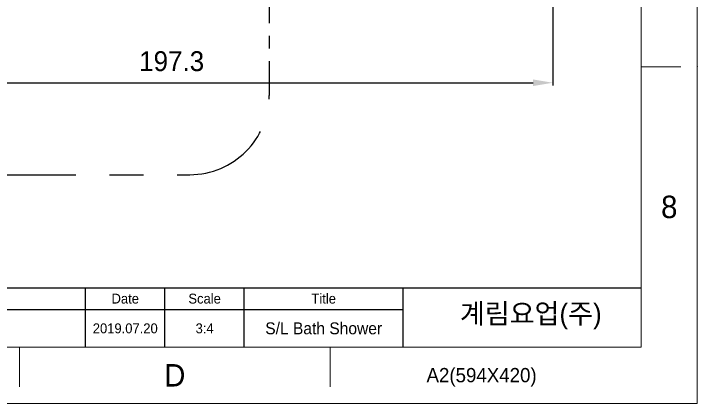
# Model space of a CAD drawing. Extents: x 8819 to 9239, y -18069 to -17475.
# Drawn here: x 9067.2 to 9239.5, y -18069.4 to -17971.2 of the extents above; entities that cross this region are included whole.
import ezdxf

# ---------------------------------------------------------------- set-up
doc = ezdxf.new("R2010")
doc.units = 0
doc.header["$MEASUREMENT"] = 0
for name, pattern in [('CENTER', [47.5, 22, -8.5, 8.5, -8.5]), ('CENTER2', [28.575, 19.05, -3.175, 3.175, -3.175]), ('CENTERX2', [101.6, 63.5, -12.7, 12.7, -12.7])]:
    doc.linetypes.add(name, pattern=pattern)
doc.layers.get('0').update_dxf_attribs({"linetype": 'CONTINUOUS', "lineweight": 13})
doc.layers.get('DEFPOINTS').update_dxf_attribs({"linetype": 'CONTINUOUS'})
for name, color, linetype in [('02___PRT_ALL_AXES', 7, 'CONTINUOUS'), ('CENTER', 1, 'CENTER2'), ('FORM', 7, 'CONTINUOUS'), ('TEXT', 2, 'CONTINUOUS')]:
    doc.layers.add(name, color=color, linetype=linetype)
doc.layers.add('5', color=2, linetype='CONTINUOUS', lineweight=9)
doc.styles.add('ROMANS', font='Gulim.ttf')
doc.styles.get("Standard").update_dxf_attribs({"font": 'Gulim.ttf'})
doc.dimstyles.new('STANDARD$0', dxfattribs={"dimtxt": 3.5, "dimasz": 2.5, "dimexe": 0.7, "dimexo": 0.7, "dimgap": 0.5, "dimtad": 3, "dimdec": 4, "dimdsep": 46, "dimtxsty": 'Standard', "dimcen": 0, "dimclrd": 2, "dimclre": 2, "dimclrt": 4, "dimadec": 0, "dimazin": 0, "dimtp": 0.2, "dimtm": 0.1, "dimtfac": 0.5, "dimtdec": 4, "dimtmove": 1, "dimatfit": 3, "dimfxl": 0, "dimtolj": 1, "dimarcsym": 0})

# ---------------------------------------------------------------- blocks, each defined once
blk = doc.blocks.new('*D19')
at = {"layer": '5', "color": 2, "lineweight": -2}
for p, q in [((9203.08, -17879.67), (9203.08, -17989.3)), ((9055.13, -17978.94), (9055.13, -17989.3)), ((9060.13, -17988.6), (9198.08, -17988.6))]:
    blk.add_line(p, q, dxfattribs=at)
at = {"layer": '5', "color": 2}
for points in [[(9060.13, -17987.77), (9060.13, -17989.43), (9055.13, -17988.6)], [(9198.08, -17987.77), (9198.08, -17989.43), (9203.08, -17988.6)]]:
    blk.add_solid(points, dxfattribs=at)
at = {"layer": 'DEFPOINTS', "color": 0}
for p in [(9203.08, -17878.97), (9055.13, -17978.24), (9203.08, -17988.6)]:
    blk.add_point(p, dxfattribs=at)
at = {"layer": '5', "color": 4, "insert": (9107.02, -17983.19), "char_height": 5, "attachment_point": 5}
blk.add_mtext('\\A1;197.3', dxfattribs=at)

msp = doc.modelspace()

# ---------------------------------------------------------------- linework, layer by layer
for p, q in [((9225.327, -18055.286), (9225.327, -17489.629)), ((9225.327, -17984.579), (9235.327, -17984.579)), ((8833.61, -18055.286), (9225.327, -18055.286)), ((9068.64, -18055.286), (9068.64, -18065.286)), ((9146.983, -18055.286), (9146.983, -18065.286))]:
    msp.add_line(p, q)
msp.add_lwpolyline([(8819.468, -17475.488), (9239.468, -17475.488), (9239.468, -18069.427), (8819.468, -18069.427)], close=True)
for p in [(9239.468, -17984.579), (9068.64, -18055.286)]:
    msp.add_point(p)
at = {"layer": '02___PRT_ALL_AXES', "color": 1, "linetype": 'CENTER'}
msp.add_line((9013.385, -18011.781), (9111.59, -18011.781), dxfattribs=at)
msp.add_arc((9111.59, -17991.781), 20, 270, 0, dxfattribs=at)
at = {"layer": 'CENTER', "color": 1, "linetype": 'CENTER2'}
msp.add_line((9131.59, -17840.25), (9131.59, -17991.781), dxfattribs=at)
at = {"layer": 'FORM'}
for p, q in [((8954.827, -18040.286), (9225.327, -18040.286)), ((9085.327, -18055.286), (9085.327, -18040.286)), ((9085.327, -18055.286), (9085.327, -18040.286)), ((9085.327, -18055.286), (9085.327, -18040.286)), ((9105.327, -18055.286), (9105.327, -18040.286)), ((9125.327, -18055.286), (9125.327, -18040.286)), ((9165.327, -18055.286), (9165.327, -18040.286)), ((9025.327, -18045.786), (9165.327, -18045.786))]:
    msp.add_line(p, q, dxfattribs=at)

# ---------------------------------------------------------------- texts
at = {"char_height": 5.657, "attachment_point": 5}
for s, width, insert in [('8', 50, (9232.397, -18019.932)), ('D', 10, (9107.812, -18062.357))]:
    msp.add_mtext_dynamic_manual_height_columns(s, width=width, gutter_width=12.5, heights=[0], dxfattribs=dict(at, insert=insert))
at = {"layer": '5', "style": 'ROMANS'}
msp.add_text(' A2(594X420)', height=3.6, dxfattribs=at).set_placement((9169.925, -18064.117))
at = {"layer": 'TEXT', "attachment_point": 5}
for s, width, insert, char_height in [('Date', 20, (9095.327, -18043.036), 2.5), ('Scale', 20, (9115.327, -18043.036), 2.5), ('Title', 40, (9145.327, -18043.036), 2.5), ('2019.07.20', 20, (9095.327, -18050.536), 2.5), ('3:4', 20, (9115.327, -18050.536), 2.5), ('S/L Bath Shower', 40, (9145.327, -18050.536), 3)]:
    msp.add_mtext_dynamic_manual_height_columns(s, width=width, gutter_width=12.5, heights=[0], dxfattribs=dict(at, insert=insert, char_height=char_height))
at = {"layer": 'TEXT', "linetype": 'CENTERX2', "insert": (9197.503, -18047.544), "char_height": 5, "attachment_point": 5}
msp.add_mtext_dynamic_manual_height_columns('{\\fHYGothic-Medium|b0|i0|c129|p18;계림요업(주)}', width=60, gutter_width=12.5, heights=[0], dxfattribs=at)

# ---------------------------------------------------------------- dimensions: what is measured, and where the dimension line sits
at = {"layer": '5'}
dim = msp.add_linear_dim(base=(9203.077, -17988.601), p1=(9055.133, -17978.236), p2=(9203.077, -17878.968), dimstyle='STANDARD$0', override={"dimtxt": 5, "dimasz": 5, "dimdec": 1, "dimlfac": 1.333333, "dimzin": 9, "dimtdec": 1, "dimfxl": 1.25, "dimtfill": 1}, dxfattribs=at)
dim.commit()
dim.dimension.update_dxf_attribs({"geometry": '*D19', "text_midpoint": (9107.019, -17986.257), "dimtype": 160})

doc.saveas('drawing.dxf')
